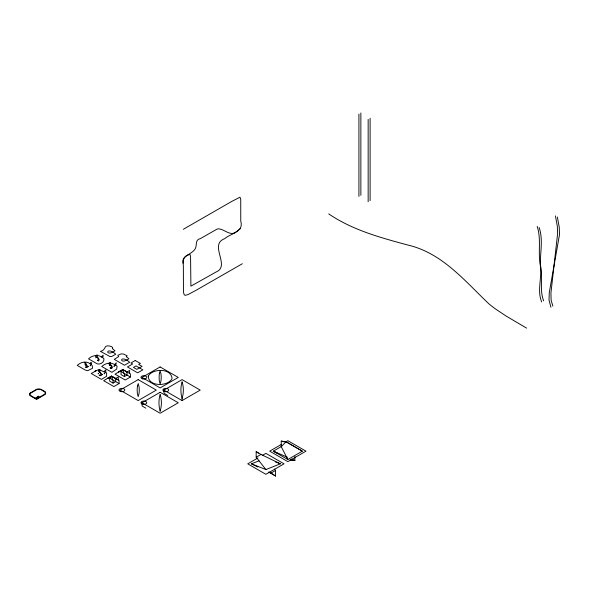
<?xml version="1.0" encoding="UTF-8"?>
<svg xmlns="http://www.w3.org/2000/svg" width="589" height="589" viewBox="0 0 589 589"><rect width="100%" height="100%" fill="white"/><g stroke="black" fill="none" stroke-linecap="round" stroke-linejoin="round"><path stroke-width="0.88" d="M235.998 231.904C230.586 236.542 224.615 229.393 218.953 228.863A7.952 4.594 -60 0 0 216.759 229.268L200.385 238.604C194.215 239.701 197.852 246.607 194.348 249.994C189.614 255.67 180.587 255.354 183.348 265.094L183.459 292.173L184.247 294.868L185.483 295.332L188.178 294.485L195.798 290.443L242.337 263.732M287.837 459.53L281.24 446.668L281.24 441.087L286.07 441.735L302.334 451.159L287.837 459.53L273.34 451.159L281.733 446.315M183.348 263.239C182.266 258.88 185.653 255.14 189.783 254.536L190.299 254.978L190.571 257.356L190.902 286.151L216.053 272.015C230.903 266.066 208.396 244.568 224.726 238.648C230.851 233.229 244.03 232.272 240.768 221.111L240.732 199.406L240.003 197.205L231.779 201.401L183.348 229.283M29.531 393.864L29.538 394.858A4.101 2.371 0 0 0 29.965 395.543L35.369 398.805L35.774 398.569L30.473 395.388A3.571 2.061 0 0 1 30.105 394.799L30.186 393.724M95.447 357.795L95.661 357.737M240.334 228.606L236.579 231.558M90.448 365.541L90.242 365.894L90.235 365.033M98.429 373.235L98.194 373.647L98.23 373.257M105.784 372.763L105.851 369.84L104.231 371.416L106.646 373.301L106.594 376.283L101.441 379.397L91.258 373.514L96.346 370.577L94.763 371.357M281.24 446.668L286.07 441.735M29.951 393.18L36.385 389.381A4.042 2.334 0 0 1 37.512 389.071L37.917 389.02A4.631 2.673 0 0 1 39.227 388.983L40.059 389.079A4.086 2.356 0 0 1 41.186 389.381L45.088 391.633A4.042 2.334 0 0 1 45.618 392.281L45.625 393.769A4.219 2.437 0 0 1 45.103 394.431L36.503 399.46L36.098 399.224L44.609 394.255A3.748 2.165 0 0 0 45.073 393.68L45.066 392.384A3.556 2.054 0 0 0 44.602 391.818L40.877 389.66A3.541 2.047 0 0 0 39.897 389.395L37.674 389.395A3.497 2.017 0 0 0 36.702 389.66L30.65 393.157M104.577 373.529L104.253 373.882L104.231 373.227M115.761 365.047L116.32 362.787L114.7 364.363L117.115 366.248L116.688 369.075L111.91 372.344L101.72 366.461C106.476 362.485 111.365 362.117 115.245 365.047M114.877 378.145L116.585 378.977L111.461 376.062L107.183 378.528L108.877 377.682M127.202 372.012L122.806 369.517L118.529 371.983L120.222 371.136M111.476 376.18L103.671 380.685L113.861 386.568L119.066 383.564L119.066 380.472L111.461 376.062M127.577 372.381L122.821 369.634L115.017 374.14L125.207 380.023L130.412 377.019L130.412 373.927L127.018 371.961L127.018 375.053L124.412 376.555L121.017 374.597L121.017 371.504L123.616 370.002L123.616 373.095L130.412 377.019M118.271 380.104L118.271 377.012L115.672 378.513L115.672 381.606L113.066 383.108L109.672 381.149L109.672 378.057L112.271 376.555L112.271 379.647L119.066 383.564M127.018 371.961L129.617 370.459L129.617 373.551M182.075 400.572L200.216 390.102L182.075 379.625L163.933 390.102L182.075 400.572L182.075 398.473A83.719 48.335 0 0 0 182.075 381.731A91.207 52.657 0 0 0 182.075 398.473M265.889 469.551L256.171 457.211L261.001 454.421L280.386 463.83L265.889 469.551L251.393 463.83L259.072 460.804M257.967 457.933L247.748 463.83L265.889 474.307L284.031 463.83L265.889 453.361L262.547 455.29M281.527 444.334L269.696 451.159L287.837 461.636L305.978 451.159L287.837 440.69L285.474 442.052M268.312 472.069L270.726 473.247L275.556 470.456L274.481 469.08M95.3 371.048L98.032 369.877L99.777 369.848L104.474 372.13M85.619 364.539L84.956 364.812M109.458 365.165L110.695 364.908C112.639 366.174 113.596 369.207 110.106 367.978M110.717 368.11L111.542 368.125M109.606 365.033L110.695 364.908L110.32 362.323L108.7 363.685L111.115 365.791L111.402 367.992L110.217 367.698M102.331 357.464L102.994 356.905L103.127 355.167L101.507 356.743L103.922 358.627C104.658 362.758 98.819 365.754 95.749 363.008L88.527 358.841C92.598 354.556 99.887 354.902 101.463 357.236M142.045 403.016L142.317 402.611L141.581 402.677L142.045 403.016L142.126 406.012L145.836 408.155M163.926 390.352L164.316 389.984L163.499 390.08L163.926 390.352L164.073 393.342L167.784 395.484M97.531 360.49C102.258 360.711 95.816 357.17 97.126 354.711L95.506 356.286L97.921 358.171L98.584 361.094M290.48 459.876L294.89 460.451L294.89 456.468M96.839 357.501L97.686 357.611L96.581 357.251M110.033 365.121L110.879 365.232M290.06 459.788L294.89 460.451L291.577 459.022M281.24 441.087L284.539 441.941M286.188 442.368L287.837 442.795L302.334 451.159M91.575 364.635L91.634 362.765L90.78 362.471L90.191 363.31L92.23 365.666L92.502 368.258L87.636 370.724L85.272 370.039L77.211 365.408C81.392 361.506 86.951 360.924 90.426 364.024M99.327 375.2L100.299 375.605L98.974 374.928M85.847 367.256L86.362 367.455L85.42 367.021M99.799 375.407L100.299 375.605M275.269 461.813L280.386 463.83M287.432 457.233L273.34 451.159L278.118 453.626M97.678 360.188L98.348 360.512M126.223 371.593L127.364 372.152M251.393 463.83L257.835 466.967M526.603 328.132L506.393 316.212L495.953 309.284A169.22 97.7 0 0 1 488.907 303.836C464.765 280.938 442.332 253.196 408.265 245.142C380.656 237.698 352.664 230.181 328.699 213.873M121.017 371.504L124.412 373.463L124.412 376.555M256.171 457.211L256.171 451.63L261.001 454.421M109.672 378.057L113.066 380.015L113.066 383.108M270.726 473.247L275.556 476.037L275.556 470.456M256.171 451.63L258.416 453.125M269.607 472.047L275.556 476.037M552.88 306.147L551.127 300.324L550.921 293.079L557.621 233.538L557.297 226.08L555.427 215.891M550.929 307.274L549.014 300.022L549.265 292.674L559.491 234.665L559.241 227.207L557.371 217.017M543.647 300.817C539.068 289.214 543.5 276.425 540.216 264.468C537.934 251.849 541.365 238.832 537.197 226.412M541.696 301.943C536.977 290.826 541.887 278.737 540.43 267.156C539.701 253.911 543.581 240.533 539.149 227.538M370.106 118.293L370.106 200.621M368.154 119.42L368.154 201.747M360.873 112.963L360.873 195.298M358.922 114.089L358.922 196.417M29.531 393.967A4.101 2.371 0 0 1 29.951 393.275M30.186 393.813A3.571 2.061 0 0 1 30.657 393.238M112.366 348.607L114.988 350.749C105.004 357.898 105.387 345.397 115.783 354.21L111.866 356.397L110.069 356.588L100.388 351.331C103.966 350.735 104.341 348.364 105.74 346.413C107.308 344.815 114.693 346.847 112.366 348.607M126.267 356.632L128.888 358.775C118.904 365.924 119.287 353.422 129.683 362.235L124.478 365.239L114.288 359.356L118.698 356.595L117.8 355.373L121.062 353.893L123.41 354.004L127.202 355.822L126.267 356.632M137.48 385.935L137.392 386.612A90.735 52.384 0 0 0 137.392 393.585L138.201 396.64L139.041 393.585A83.196 48.033 0 0 0 139.041 386.612L138.201 383.564L137.48 385.935M159.428 373.264L159.339 373.941A90.728 52.384 0 0 0 159.339 380.921L160.142 383.969L160.988 380.921A83.196 48.033 0 0 0 160.988 373.941L160.142 370.893L159.428 373.264M148.222 376.121C148.45 386.715 167.6 386.789 172.032 378.742C171.804 368.147 152.654 368.073 148.222 376.121M88.225 366.468C86.06 369.804 86.082 363.288 84.264 362.441C86.23 361.322 85.913 365.953 88.225 366.468M102.265 374.575L100.697 375.789L100.645 372.844L98.334 371.18L98.459 370.341L99.85 369.384L99.916 372.395L102.265 374.575M114.531 365.791L114.016 366.277L114.531 365.791M36.224 397.531L35.819 397.766L36.901 397.921L36.224 397.531M37.35 396.883L36.945 397.119L38.027 397.273L37.35 396.883M38.476 396.235L38.071 396.471L39.154 396.625L38.476 396.235M135.242 360.512L130.964 362.979L132.658 363.958L127.452 366.954L137.642 372.837L142.847 369.84L136.052 365.916L133.453 367.418L136.847 369.377L142.052 366.373L138.658 364.414L140.366 363.428L135.242 360.512M138.179 379.625L120.038 390.102L138.179 400.572L156.321 390.102L138.179 379.625M160.127 366.954L141.986 377.431L160.127 387.901L178.268 377.431L160.127 366.954M160.127 392.296L141.986 402.773L160.127 413.242L178.268 402.773L160.127 392.296M85.685 364.62L85.272 364.753L85.685 364.62M160.127 411.144A83.719 48.335 0 0 0 160.127 394.402A91.207 52.657 0 0 0 160.127 411.144M142.302 404.12A2.908 1.679 0 0 0 146.771 402.773A2.908 1.679 0 0 0 142.523 401.212A2.908 1.679 0 0 0 142.302 404.12M120.355 391.449A2.908 1.679 0 0 0 124.824 390.102A2.908 1.679 0 0 0 120.576 388.541A2.908 1.679 0 0 0 120.355 391.449M142.302 378.779A2.908 1.679 0 0 0 146.771 377.431A2.908 1.679 0 0 0 142.523 375.87A2.908 1.679 0 0 0 142.302 378.779M164.25 391.449A2.908 1.679 0 0 0 168.712 390.102A2.908 1.679 0 0 0 164.471 388.541A2.908 1.679 0 0 0 164.25 391.449"/></g></svg>
